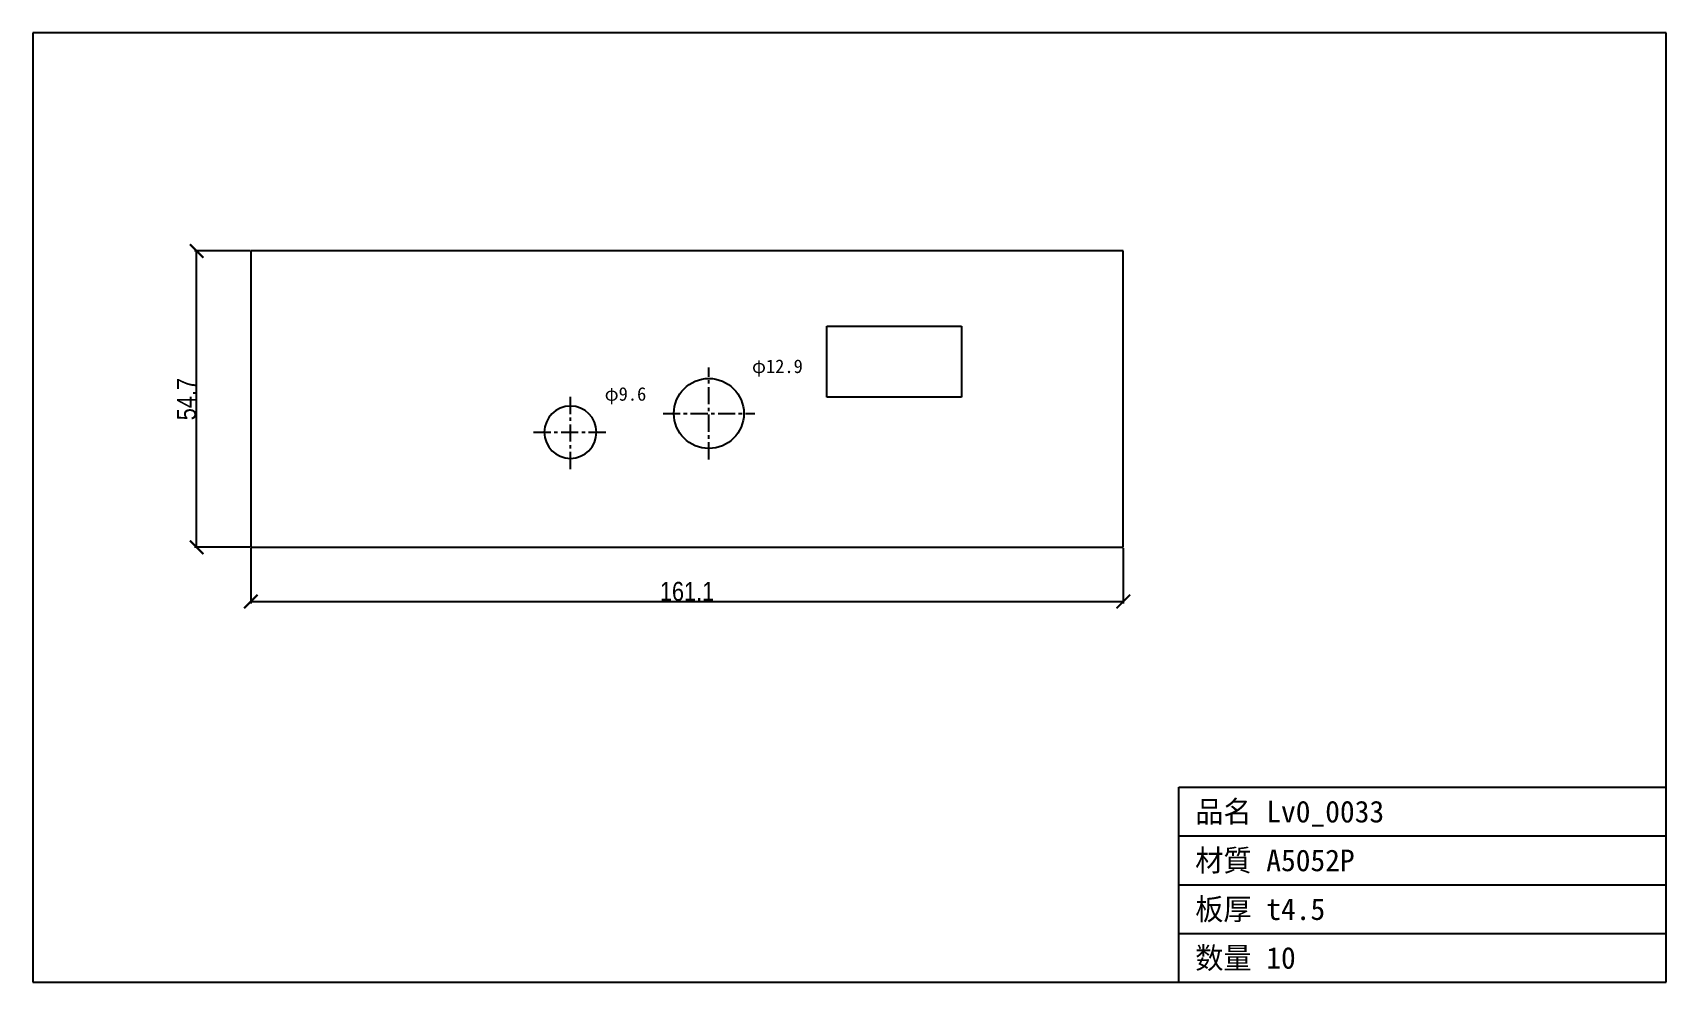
# Model space of a CAD drawing. Header units: millimetres. Extents: x -40 to 261, y -80 to 95.
import ezdxf

# ---------------------------------------------------------------- set-up
doc = ezdxf.new("R2010")
doc.units = ezdxf.units.MM
doc.linetypes.add('CENTER', pattern=[5.08, 3.175, -0.635, 0.635, -0.635])
doc.styles.add('OpenSansCondensed-Light', font='OpenSansCondensed-Light.ttf')
doc.dimstyles.new('EZDXF', dxfattribs={"dimtxt": 0.25, "dimasz": 0.175, "dimexe": 0.375, "dimexo": 0.125, "dimgap": 0.1, "dimtad": 1, "dimlfac": 100, "dimzin": 12, "dimdsep": 46, "dimtxsty": 'OpenSansCondensed-Light', "dimblk": 'ARCHTICK', "dimcen": 2.5, "dimazin": 3, "dimtfac": 0.5, "dimtmove": 2, "dimatfit": 3})

# ---------------------------------------------------------------- blocks, each defined once
blk = doc.blocks.new('_ARCHTICK')
at = {"color": 0, "linetype": 'BYBLOCK', "const_width": 0.15}
blk.add_lwpolyline([(-0.5, -0.5), (0.5, 0.5)], dxfattribs=at)

msp = doc.modelspace()

# ---------------------------------------------------------------- linework, layer by layer
at = {"color": 7, "linetype": 'CONTINUOUS'}
for p, q in [((261.42, 94.99), (-40.28, 94.99)), ((-40.28, 94.99), (-40.28, -80.28)), ((261.42, -80.28), (261.42, 94.99)), ((161.14, 54.7), (0, 54.7)), ((0, 54.7), (0, 0)), ((161.14, 25.85), (161.14, 54.7)), ((106.4, 27.71), (106.4, 40.84)), ((106.4, 40.84), (122.16, 40.84)), ((122.16, 40.84), (131.25, 40.84)), ((131.25, 40.84), (131.25, 34.11)), ((131.25, 34.11), (131.25, 31.59)), ((131.25, 31.59), (131.25, 27.71)), ((131.25, 27.71), (106.4, 27.71)), ((161.14, 0), (161.14, 25.85)), ((0, 0), (161.14, 0)), ((171.42, -80.28), (171.42, -44.28)), ((171.42, -44.28), (261.42, -44.28)), ((171.42, -53.28), (261.42, -53.28)), ((171.42, -62.28), (261.42, -62.28)), ((171.42, -71.28), (261.42, -71.28)), ((-40.28, -80.28), (261.42, -80.28))]:
    msp.add_line(p, q, dxfattribs=at)
at = {"color": 1, "linetype": 'CENTER'}
for p, q in [((84.6, 16.24), (84.6, 33.17)), ((59.03, 14.43), (59.03, 28.06)), ((76.13, 24.71), (93.06, 24.71)), ((52.22, 21.24), (65.85, 21.24))]:
    msp.add_line(p, q, dxfattribs=at)
at = {"color": 7, "linetype": 'CONTINUOUS'}
msp.add_circle((84.6, 24.71), 6.46, dxfattribs=at)
for start, end in [(0, 180), (180, 0)]:
    msp.add_arc((59.03, 21.24), 4.82, start, end, dxfattribs=at)

# ---------------------------------------------------------------- texts
at = {"color": 2}
for s, height, p in [('φ12.9', 2.5, (92.56, 32.17)), ('φ9.6', 2.5, (65.35, 27.06)), ('品名 Lv0_0033', 4, (174.42, -50.78)), ('材質 A5052P', 4, (174.42, -59.78)), ('板厚 t4.5', 4, (174.42, -68.78)), ('数量 10', 4, (174.42, -77.78))]:
    msp.add_text(s, height=height, dxfattribs=at).set_placement(p)

# ---------------------------------------------------------------- dimensions: what is measured, and where the dimension line sits
msp.add_linear_dim(base=(-10, 0), p1=(0, 0), p2=(0, 54.7), angle=90, dimstyle='EZDXF', override={"dimtxt": 3.5, "dimasz": 2.5, "dimdec": 1, "dimlfac": 1}, dxfattribs=at).render()
msp.add_linear_dim(base=(0, -10), p1=(0, 0), p2=(161.14, 0), dimstyle='EZDXF', override={"dimtxt": 3.5, "dimasz": 2.5, "dimdec": 1, "dimlfac": 1}, dxfattribs=at).render()

doc.saveas('drawing.dxf')
